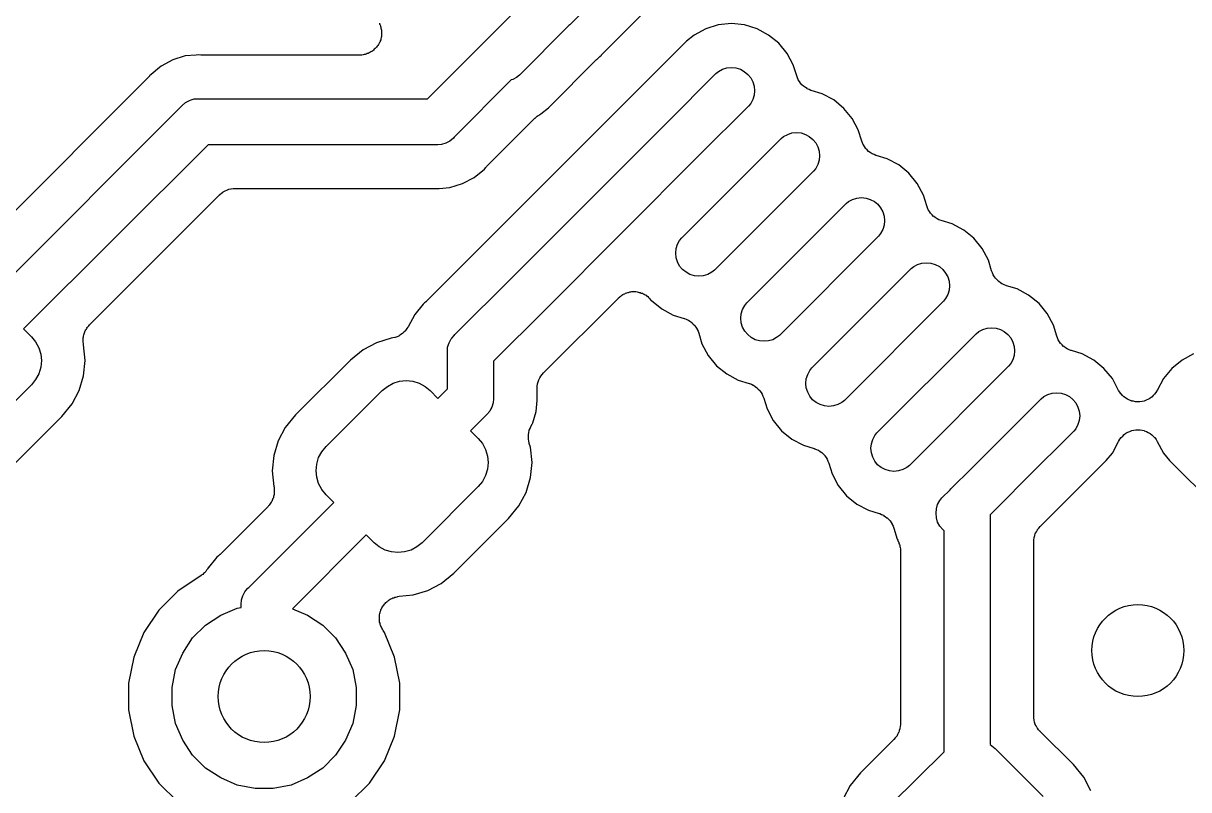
# Model space of a CAD drawing. Extents: x 100.2 to 129.8, y -164.8 to -95.2.
# Drawn here: x 110.15 to 115.22, y -132.7 to -129.37 of the extents above; entities that cross this region are included whole.
import ezdxf

# ---------------------------------------------------------------- set-up
doc = ezdxf.new("R2010")
doc.units = 0
doc.layers.add('BLACK', color=7, linetype='CONTINUOUS')

msp = doc.modelspace()

# ---------------------------------------------------------------- linework, layer by layer
at = {"layer": 'BLACK', "linetype": 'CONTINUOUS'}
for p, q in [((112.741, -129.166), (112.529, -129.379)), ((111.91, -129.7), (112.366, -129.244)), ((112.673, -129.503), (112.882, -129.294)), ((111.701, -129.371), (111.702, -129.376)), ((111.702, -129.376), (111.704, -129.379)), ((111.704, -129.379), (111.706, -129.384)), ((111.706, -129.384), (111.707, -129.389)), ((111.707, -129.389), (111.708, -129.393)), ((111.708, -129.393), (111.709, -129.397)), ((111.709, -129.397), (111.71, -129.402)), ((112.522, -129.385), (112.31, -129.598)), ((112.525, -129.382), (112.522, -129.385)), ((112.529, -129.379), (112.525, -129.382)), ((113.121, -129.396), (113.07, -129.423)), ((113.175, -129.379), (113.121, -129.396)), ((113.232, -129.373), (113.175, -129.379)), ((113.289, -129.379), (113.232, -129.373)), ((113.344, -129.396), (113.289, -129.379)), ((113.394, -129.423), (113.344, -129.396)), ((111.705, -129.448), (111.704, -129.452)), ((111.707, -129.444), (111.705, -129.448)), ((111.708, -129.439), (111.707, -129.444)), ((111.709, -129.434), (111.708, -129.439)), ((111.71, -129.43), (111.709, -129.434)), ((111.71, -129.402), (111.711, -129.407)), ((111.711, -129.425), (111.71, -129.43)), ((111.711, -129.407), (111.711, -129.411)), ((111.711, -129.411), (111.711, -129.416)), ((111.711, -129.416), (111.711, -129.421)), ((111.711, -129.421), (111.711, -129.425)), ((113.07, -129.423), (113.037, -129.45)), ((113.438, -129.459), (113.394, -129.423)), ((111.66, -129.499), (111.656, -129.501)), ((111.664, -129.496), (111.66, -129.499)), ((111.669, -129.494), (111.664, -129.496)), ((111.672, -129.491), (111.669, -129.494)), ((111.676, -129.489), (111.672, -129.491)), ((111.679, -129.485), (111.676, -129.489)), ((111.683, -129.482), (111.679, -129.485)), ((111.686, -129.479), (111.683, -129.482)), ((111.689, -129.476), (111.686, -129.479)), ((111.692, -129.472), (111.689, -129.476)), ((111.695, -129.468), (111.692, -129.472)), ((111.697, -129.464), (111.695, -129.468)), ((111.699, -129.461), (111.697, -129.464)), ((111.701, -129.456), (111.699, -129.461)), ((111.704, -129.452), (111.701, -129.456)), ((113.037, -129.45), (112.828, -129.659)), ((113.475, -129.503), (113.438, -129.459)), ((110.803, -129.531), (110.752, -129.558)), ((110.857, -129.514), (110.803, -129.531)), ((110.905, -129.51), (110.857, -129.514)), ((110.914, -129.509), (110.905, -129.51)), ((110.905, -129.51), (110.905, -129.51)), ((110.924, -129.51), (110.914, -129.509)), ((110.928, -129.51), (110.924, -129.51)), ((110.932, -129.51), (110.928, -129.51)), ((110.933, -129.51), (110.932, -129.51)), ((111.616, -129.51), (110.933, -129.51)), ((111.621, -129.51), (111.616, -129.51)), ((111.625, -129.51), (111.621, -129.51)), ((111.63, -129.509), (111.625, -129.51)), ((111.635, -129.508), (111.63, -129.509)), ((111.639, -129.507), (111.635, -129.508)), ((111.643, -129.506), (111.639, -129.507)), ((111.648, -129.504), (111.643, -129.506)), ((111.652, -129.503), (111.648, -129.504)), ((111.656, -129.501), (111.652, -129.503)), ((112.437, -129.739), (112.646, -129.53)), ((112.646, -129.53), (112.647, -129.529)), ((112.647, -129.529), (112.65, -129.526)), ((112.65, -129.526), (112.653, -129.523)), ((112.653, -129.523), (112.66, -129.517)), ((112.66, -129.517), (112.667, -129.51)), ((112.667, -129.509), (112.67, -129.506)), ((112.667, -129.51), (112.667, -129.509)), ((112.67, -129.506), (112.673, -129.503)), ((113.501, -129.553), (113.475, -129.503)), ((110.702, -129.601), (110.701, -129.602)), ((110.708, -129.594), (110.702, -129.601)), ((110.745, -129.564), (110.708, -129.594)), ((110.752, -129.558), (110.745, -129.564)), ((110.745, -129.564), (110.745, -129.564)), ((112.31, -129.598), (112.298, -129.607)), ((112.953, -129.803), (113.165, -129.591)), ((113.165, -129.591), (113.176, -129.581)), ((113.176, -129.581), (113.194, -129.572)), ((113.194, -129.572), (113.213, -129.566)), ((113.213, -129.566), (113.232, -129.564)), ((113.232, -129.564), (113.252, -129.566)), ((113.252, -129.566), (113.271, -129.572)), ((113.271, -129.572), (113.288, -129.581)), ((113.288, -129.581), (113.303, -129.594)), ((113.303, -129.594), (113.316, -129.609)), ((113.516, -129.601), (113.501, -129.553)), ((113.519, -129.609), (113.516, -129.601)), ((110.696, -129.608), (110.03, -130.274)), ((110.698, -129.605), (110.696, -129.608)), ((110.701, -129.602), (110.698, -129.605)), ((112.275, -129.618), (112.026, -129.867)), ((112.281, -129.616), (112.275, -129.618)), ((112.298, -129.607), (112.281, -129.616)), ((113.316, -129.609), (113.325, -129.626)), ((113.325, -129.626), (113.331, -129.645)), ((113.331, -129.645), (113.333, -129.665)), ((113.523, -129.617), (113.519, -129.609)), ((113.523, -129.618), (113.523, -129.617)), ((113.523, -129.617), (113.523, -129.617)), ((113.528, -129.625), (113.523, -129.618)), ((113.533, -129.633), (113.528, -129.625)), ((113.539, -129.64), (113.533, -129.633)), ((113.533, -129.633), (113.533, -129.633)), ((113.533, -129.633), (113.533, -129.633)), ((113.546, -129.646), (113.539, -129.64)), ((113.554, -129.651), (113.546, -129.646)), ((113.546, -129.646), (113.546, -129.646)), ((113.546, -129.646), (113.546, -129.646)), ((113.561, -129.656), (113.554, -129.651)), ((110.882, -129.705), (110.895, -129.701)), ((110.895, -129.701), (110.896, -129.701)), ((110.896, -129.701), (110.909, -129.7)), ((110.909, -129.7), (110.909, -129.7)), ((110.909, -129.7), (110.914, -129.7)), ((110.914, -129.7), (110.919, -129.7)), ((110.919, -129.7), (111.91, -129.7)), ((112.828, -129.659), (112.157, -130.33)), ((112.828, -129.659), (112.828, -129.659)), ((112.828, -129.659), (112.828, -129.659)), ((112.828, -129.659), (112.828, -129.659)), ((112.828, -129.659), (112.828, -129.659)), ((113.331, -129.684), (113.325, -129.703)), ((113.333, -129.665), (113.331, -129.684)), ((113.561, -129.657), (113.561, -129.656)), ((113.562, -129.657), (113.561, -129.657)), ((113.57, -129.66), (113.562, -129.657)), ((113.578, -129.664), (113.57, -129.66)), ((113.579, -129.664), (113.578, -129.664)), ((113.627, -129.678), (113.579, -129.664)), ((113.579, -129.664), (113.579, -129.664)), ((113.579, -129.664), (113.579, -129.664)), ((113.579, -129.664), (113.579, -129.664)), ((113.677, -129.705), (113.627, -129.678)), ((110.013, -130.56), (110.84, -129.733)), ((110.84, -129.733), (110.843, -129.729)), ((110.843, -129.729), (110.858, -129.716)), ((110.858, -129.716), (110.876, -129.707)), ((110.876, -129.707), (110.882, -129.705)), ((112.404, -129.766), (112.437, -129.739)), ((113.306, -129.732), (113.094, -129.944)), ((113.316, -129.721), (113.306, -129.732)), ((113.325, -129.703), (113.316, -129.721)), ((113.721, -129.742), (113.677, -129.705)), ((113.757, -129.786), (113.721, -129.742)), ((112.17, -129.992), (112.377, -129.785)), ((112.281, -130.474), (112.953, -129.803)), ((112.377, -129.785), (112.378, -129.784)), ((112.378, -129.784), (112.381, -129.782)), ((112.381, -129.782), (112.384, -129.779)), ((112.384, -129.779), (112.388, -129.776)), ((112.388, -129.776), (112.392, -129.773)), ((112.392, -129.773), (112.396, -129.771)), ((112.396, -129.771), (112.399, -129.768)), ((112.399, -129.768), (112.404, -129.766)), ((112.953, -129.803), (112.953, -129.803)), ((113.784, -129.836), (113.757, -129.786)), ((113.477, -129.855), (113.495, -129.849)), ((113.495, -129.849), (113.515, -129.847)), ((113.515, -129.847), (113.535, -129.849)), ((113.535, -129.849), (113.554, -129.855)), ((113.799, -129.884), (113.784, -129.836)), ((110.956, -129.9), (110.154, -130.701)), ((111.947, -129.9), (110.956, -129.9)), ((111.952, -129.9), (111.947, -129.9)), ((111.956, -129.9), (111.952, -129.9)), ((111.971, -129.899), (111.956, -129.9)), ((111.956, -129.9), (111.956, -129.9)), ((111.99, -129.893), (111.971, -129.899)), ((112.007, -129.884), (111.99, -129.893)), ((112.023, -129.871), (112.007, -129.884)), ((112.026, -129.867), (112.023, -129.871)), ((113.017, -130.305), (113.448, -129.873)), ((113.448, -129.873), (113.459, -129.864)), ((113.459, -129.864), (113.477, -129.855)), ((113.554, -129.855), (113.571, -129.864)), ((113.571, -129.864), (113.586, -129.877)), ((113.586, -129.877), (113.599, -129.892)), ((113.599, -129.892), (113.608, -129.909)), ((113.802, -129.892), (113.799, -129.884)), ((113.805, -129.9), (113.802, -129.892)), ((113.806, -129.9), (113.805, -129.9)), ((113.806, -129.901), (113.806, -129.9)), ((113.811, -129.908), (113.806, -129.901)), ((113.094, -129.944), (112.423, -130.616)), ((113.094, -129.944), (113.094, -129.944)), ((113.608, -129.909), (113.614, -129.928)), ((113.614, -129.928), (113.616, -129.948)), ((113.616, -129.948), (113.614, -129.967)), ((113.815, -129.915), (113.811, -129.908)), ((113.816, -129.916), (113.815, -129.915)), ((113.822, -129.922), (113.816, -129.916)), ((113.816, -129.916), (113.816, -129.916)), ((113.828, -129.929), (113.822, -129.922)), ((113.829, -129.929), (113.828, -129.929)), ((113.836, -129.934), (113.829, -129.929)), ((113.829, -129.929), (113.829, -129.929)), ((113.844, -129.939), (113.836, -129.934)), ((113.845, -129.94), (113.844, -129.939)), ((113.844, -129.939), (113.844, -129.939)), ((113.853, -129.943), (113.845, -129.94)), ((113.861, -129.947), (113.853, -129.943)), ((113.862, -129.947), (113.861, -129.947)), ((113.909, -129.961), (113.862, -129.947)), ((113.862, -129.947), (113.862, -129.947)), ((113.862, -129.947), (113.862, -129.947)), ((113.862, -129.947), (113.862, -129.947)), ((112.113, -130.042), (112.158, -130.006)), ((112.158, -130.006), (112.164, -129.999)), ((112.164, -129.999), (112.165, -129.998)), ((112.165, -129.998), (112.167, -129.995)), ((112.167, -129.995), (112.17, -129.992)), ((113.599, -130.003), (113.589, -130.015)), ((113.608, -129.986), (113.599, -130.003)), ((113.614, -129.967), (113.608, -129.986)), ((113.96, -129.988), (113.909, -129.961)), ((114.004, -130.024), (113.96, -129.988)), ((112.063, -130.069), (112.113, -130.042)), ((113.589, -130.015), (113.158, -130.446)), ((114.04, -130.069), (114.004, -130.024)), ((111.014, -130.111), (111.021, -130.106)), ((111.021, -130.106), (111.022, -130.105)), ((111.021, -130.106), (111.021, -130.106)), ((111.022, -130.105), (111.03, -130.101)), ((111.03, -130.101), (111.037, -130.097)), ((111.037, -130.097), (111.038, -130.097)), ((111.038, -130.097), (111.047, -130.094)), ((111.038, -130.097), (111.038, -130.097)), ((111.047, -130.094), (111.055, -130.092)), ((111.055, -130.092), (111.056, -130.092)), ((111.056, -130.092), (111.065, -130.091)), ((111.056, -130.092), (111.056, -130.092)), ((111.065, -130.091), (111.074, -130.09)), ((111.074, -130.09), (111.933, -130.09)), ((111.933, -130.09), (111.934, -130.09)), ((111.934, -130.09), (111.938, -130.09)), ((111.938, -130.09), (111.942, -130.09)), ((111.942, -130.09), (111.952, -130.091)), ((111.952, -130.091), (111.961, -130.09)), ((111.961, -130.09), (112.008, -130.086)), ((111.961, -130.09), (111.961, -130.09)), ((112.008, -130.086), (112.063, -130.069)), ((114.067, -130.119), (114.04, -130.069)), ((110.441, -130.684), (111.006, -130.118)), ((111.006, -130.118), (111.007, -130.118)), ((111.007, -130.117), (111.014, -130.111)), ((111.007, -130.118), (111.007, -130.117)), ((111.007, -130.118), (111.007, -130.118)), ((111.007, -130.118), (111.007, -130.118)), ((113.299, -130.588), (113.731, -130.156)), ((113.731, -130.156), (113.742, -130.147)), ((113.742, -130.147), (113.759, -130.138)), ((113.759, -130.138), (113.778, -130.132)), ((113.778, -130.132), (113.798, -130.13)), ((113.798, -130.13), (113.818, -130.132)), ((113.818, -130.132), (113.836, -130.138)), ((113.836, -130.138), (113.854, -130.147)), ((113.854, -130.147), (113.869, -130.159)), ((113.869, -130.159), (113.881, -130.175)), ((114.082, -130.166), (114.067, -130.119)), ((113.881, -130.175), (113.891, -130.192)), ((113.891, -130.192), (113.896, -130.211)), ((114.085, -130.175), (114.082, -130.166)), ((114.088, -130.183), (114.085, -130.175)), ((114.089, -130.184), (114.088, -130.183)), ((114.088, -130.183), (114.088, -130.183)), ((114.093, -130.191), (114.089, -130.184)), ((114.098, -130.198), (114.093, -130.191)), ((114.099, -130.199), (114.098, -130.198)), ((114.105, -130.205), (114.099, -130.199)), ((114.099, -130.199), (114.099, -130.199)), ((114.111, -130.212), (114.105, -130.205)), ((113.896, -130.25), (113.891, -130.269)), ((113.896, -130.211), (113.898, -130.231)), ((113.898, -130.231), (113.896, -130.25)), ((114.112, -130.212), (114.111, -130.212)), ((114.119, -130.217), (114.112, -130.212)), ((114.112, -130.212), (114.112, -130.212)), ((114.127, -130.222), (114.119, -130.217)), ((114.135, -130.226), (114.127, -130.222)), ((114.127, -130.222), (114.127, -130.222)), ((114.127, -130.222), (114.127, -130.222)), ((114.144, -130.229), (114.135, -130.226)), ((114.144, -130.23), (114.144, -130.229)), ((114.145, -130.23), (114.144, -130.23)), ((114.144, -130.23), (114.144, -130.23)), ((114.144, -130.23), (114.144, -130.23)), ((114.192, -130.244), (114.145, -130.23)), ((114.243, -130.271), (114.192, -130.244)), ((113.007, -130.316), (113.017, -130.305)), ((113.872, -130.298), (113.441, -130.729)), ((113.881, -130.286), (113.872, -130.298)), ((113.891, -130.269), (113.881, -130.286)), ((114.287, -130.307), (114.243, -130.271)), ((114.323, -130.351), (114.287, -130.307)), ((112.157, -130.33), (111.905, -130.582)), ((112.99, -130.372), (112.992, -130.352)), ((112.992, -130.352), (112.998, -130.333)), ((112.998, -130.333), (113.007, -130.316)), ((114.35, -130.402), (114.323, -130.351)), ((112.992, -130.392), (112.99, -130.372)), ((112.998, -130.41), (112.992, -130.392)), ((113.007, -130.428), (112.998, -130.41)), ((114.364, -130.449), (114.35, -130.402)), ((113.02, -130.443), (113.007, -130.428)), ((113.035, -130.455), (113.02, -130.443)), ((113.052, -130.465), (113.035, -130.455)), ((113.147, -130.455), (113.129, -130.465)), ((113.158, -130.446), (113.147, -130.455)), ((113.582, -130.87), (114.014, -130.439)), ((114.014, -130.439), (114.025, -130.43)), ((114.025, -130.43), (114.042, -130.421)), ((114.042, -130.421), (114.061, -130.415)), ((114.061, -130.415), (114.081, -130.413)), ((114.081, -130.413), (114.1, -130.415)), ((114.1, -130.415), (114.119, -130.421)), ((114.119, -130.421), (114.137, -130.43)), ((114.137, -130.43), (114.152, -130.442)), ((114.152, -130.442), (114.164, -130.458)), ((114.164, -130.458), (114.174, -130.475)), ((114.368, -130.457), (114.364, -130.449)), ((114.371, -130.466), (114.368, -130.457)), ((112.03, -130.726), (112.281, -130.474)), ((112.281, -130.474), (112.281, -130.474)), ((113.071, -130.47), (113.052, -130.465)), ((113.091, -130.472), (113.071, -130.47)), ((113.11, -130.47), (113.091, -130.472)), ((113.129, -130.465), (113.11, -130.47)), ((114.174, -130.475), (114.179, -130.494)), ((114.179, -130.494), (114.181, -130.513)), ((114.181, -130.513), (114.179, -130.533)), ((114.376, -130.474), (114.371, -130.466)), ((114.371, -130.466), (114.371, -130.466)), ((114.371, -130.466), (114.371, -130.466)), ((114.381, -130.481), (114.376, -130.474)), ((114.382, -130.482), (114.381, -130.481)), ((114.381, -130.481), (114.381, -130.481)), ((114.388, -130.488), (114.382, -130.482)), ((114.394, -130.494), (114.388, -130.488)), ((114.394, -130.495), (114.394, -130.494)), ((114.395, -130.495), (114.394, -130.495)), ((114.402, -130.5), (114.395, -130.495)), ((114.409, -130.505), (114.402, -130.5)), ((114.41, -130.505), (114.409, -130.505)), ((114.418, -130.509), (114.41, -130.505)), ((114.41, -130.505), (114.41, -130.505)), ((114.426, -130.512), (114.418, -130.509)), ((114.427, -130.512), (114.426, -130.512)), ((114.428, -130.513), (114.427, -130.512)), ((114.427, -130.512), (114.427, -130.512)), ((114.427, -130.512), (114.427, -130.512)), ((114.475, -130.527), (114.428, -130.513)), ((112.741, -130.566), (112.745, -130.563)), ((112.745, -130.563), (112.748, -130.56)), ((112.748, -130.56), (112.752, -130.557)), ((112.752, -130.557), (112.756, -130.554)), ((112.756, -130.554), (112.76, -130.552)), ((112.76, -130.552), (112.763, -130.55)), ((112.763, -130.55), (112.768, -130.548)), ((112.768, -130.548), (112.772, -130.546)), ((112.772, -130.546), (112.777, -130.544)), ((112.777, -130.544), (112.781, -130.543)), ((112.781, -130.543), (112.785, -130.542)), ((112.785, -130.542), (112.79, -130.54)), ((112.79, -130.54), (112.795, -130.54)), ((112.795, -130.54), (112.799, -130.539)), ((112.799, -130.539), (112.804, -130.539)), ((112.804, -130.539), (112.809, -130.539)), ((112.809, -130.539), (112.813, -130.539)), ((112.813, -130.539), (112.817, -130.539)), ((112.817, -130.539), (112.822, -130.54)), ((112.822, -130.54), (112.827, -130.541)), ((112.827, -130.541), (112.831, -130.542)), ((112.831, -130.542), (112.836, -130.543)), ((112.836, -130.543), (112.84, -130.545)), ((112.84, -130.545), (112.845, -130.546)), ((112.845, -130.546), (112.849, -130.548)), ((112.849, -130.548), (112.853, -130.55)), ((112.853, -130.55), (112.857, -130.553)), ((112.857, -130.553), (112.861, -130.555)), ((112.861, -130.555), (112.864, -130.558)), ((112.864, -130.558), (112.868, -130.56)), ((112.868, -130.56), (112.872, -130.564)), ((112.872, -130.564), (112.875, -130.567)), ((114.174, -130.552), (114.164, -130.569)), ((114.179, -130.533), (114.174, -130.552)), ((114.525, -130.554), (114.475, -130.527)), ((114.57, -130.59), (114.525, -130.554)), ((111.891, -130.594), (111.855, -130.638)), ((111.898, -130.588), (111.891, -130.594)), ((111.901, -130.585), (111.898, -130.588)), ((111.904, -130.583), (111.901, -130.585)), ((111.905, -130.582), (111.904, -130.583)), ((112.415, -130.892), (112.741, -130.567)), ((112.741, -130.567), (112.741, -130.566)), ((112.875, -130.567), (112.878, -130.57)), ((112.878, -130.57), (112.881, -130.574)), ((112.881, -130.574), (112.885, -130.578)), ((112.885, -130.578), (112.929, -130.614)), ((112.929, -130.614), (112.979, -130.641)), ((113.281, -130.616), (113.29, -130.599)), ((113.29, -130.599), (113.299, -130.588)), ((114.155, -130.581), (113.724, -131.012)), ((114.164, -130.569), (114.155, -130.581)), ((114.606, -130.634), (114.57, -130.59)), ((111.855, -130.638), (111.826, -130.692)), ((112.423, -130.616), (112.197, -130.841)), ((112.423, -130.616), (112.423, -130.616)), ((112.979, -130.641), (113.027, -130.656)), ((113.027, -130.656), (113.027, -130.656)), ((113.027, -130.656), (113.027, -130.656)), ((113.027, -130.656), (113.027, -130.656)), ((113.027, -130.656), (113.028, -130.656)), ((113.028, -130.656), (113.036, -130.659)), ((113.036, -130.659), (113.044, -130.663)), ((113.044, -130.663), (113.045, -130.663)), ((113.045, -130.663), (113.045, -130.663)), ((113.045, -130.663), (113.052, -130.668)), ((113.273, -130.655), (113.275, -130.635)), ((113.275, -130.674), (113.273, -130.655)), ((113.275, -130.635), (113.281, -130.616)), ((114.633, -130.685), (114.606, -130.634)), ((110.154, -130.701), (110.188, -130.735)), ((110.419, -130.718), (110.42, -130.714)), ((110.42, -130.714), (110.422, -130.71)), ((110.422, -130.71), (110.424, -130.705)), ((110.424, -130.705), (110.427, -130.702)), ((110.427, -130.702), (110.429, -130.698)), ((110.429, -130.698), (110.432, -130.694)), ((110.432, -130.694), (110.435, -130.69)), ((110.435, -130.69), (110.438, -130.687)), ((110.438, -130.687), (110.441, -130.684)), ((111.808, -130.715), (111.802, -130.721)), ((111.815, -130.709), (111.808, -130.715)), ((111.82, -130.7), (111.815, -130.708)), ((111.815, -130.708), (111.815, -130.708)), ((111.815, -130.708), (111.815, -130.709)), ((111.825, -130.693), (111.82, -130.7)), ((111.826, -130.692), (111.825, -130.693)), ((111.826, -130.692), (111.826, -130.692)), ((111.826, -130.692), (111.826, -130.692)), ((111.826, -130.692), (111.826, -130.692)), ((113.052, -130.668), (113.06, -130.673)), ((113.06, -130.673), (113.06, -130.673)), ((113.06, -130.673), (113.06, -130.674)), ((113.06, -130.674), (113.066, -130.68)), ((113.066, -130.68), (113.073, -130.686)), ((113.073, -130.686), (113.073, -130.687)), ((113.073, -130.687), (113.073, -130.687)), ((113.073, -130.687), (113.078, -130.694)), ((113.078, -130.694), (113.083, -130.702)), ((113.083, -130.702), (113.083, -130.702)), ((113.083, -130.702), (113.083, -130.703)), ((113.083, -130.703), (113.087, -130.711)), ((113.087, -130.711), (113.09, -130.719)), ((113.281, -130.693), (113.275, -130.674)), ((113.29, -130.711), (113.281, -130.693)), ((113.303, -130.726), (113.29, -130.711)), ((114.296, -130.722), (114.308, -130.713)), ((114.308, -130.713), (114.325, -130.703)), ((114.325, -130.703), (114.344, -130.698)), ((114.344, -130.698), (114.364, -130.696)), ((114.364, -130.696), (114.383, -130.698)), ((114.383, -130.698), (114.402, -130.703)), ((114.402, -130.703), (114.419, -130.713)), ((114.419, -130.713), (114.435, -130.725)), ((114.647, -130.732), (114.633, -130.685)), ((110.188, -130.735), (110.206, -130.757)), ((110.206, -130.757), (110.22, -130.783)), ((110.413, -130.74), (110.414, -130.736)), ((110.413, -130.745), (110.413, -130.74)), ((110.413, -130.751), (110.413, -130.745)), ((110.413, -130.755), (110.413, -130.751)), ((110.413, -130.759), (110.413, -130.755)), ((110.414, -130.764), (110.413, -130.759)), ((110.414, -130.736), (110.415, -130.732)), ((110.414, -130.769), (110.414, -130.764)), ((110.415, -130.732), (110.416, -130.727)), ((110.416, -130.727), (110.417, -130.722)), ((110.417, -130.722), (110.419, -130.718)), ((111.688, -130.761), (111.63, -130.792)), ((111.752, -130.742), (111.688, -130.761)), ((111.76, -130.74), (111.752, -130.742)), ((111.769, -130.738), (111.76, -130.74)), ((111.77, -130.738), (111.769, -130.738)), ((111.769, -130.738), (111.769, -130.738)), ((111.778, -130.735), (111.77, -130.738)), ((111.786, -130.732), (111.778, -130.735)), ((111.787, -130.731), (111.786, -130.731)), ((111.786, -130.731), (111.786, -130.732)), ((111.794, -130.726), (111.787, -130.731)), ((111.801, -130.721), (111.794, -130.726)), ((111.802, -130.721), (111.801, -130.721)), ((111.802, -130.721), (111.802, -130.721)), ((111.998, -130.78), (112.004, -130.762)), ((112.004, -130.762), (112.013, -130.744)), ((112.013, -130.744), (112.016, -130.741)), ((112.016, -130.741), (112.026, -130.729)), ((112.026, -130.729), (112.03, -130.726)), ((113.09, -130.719), (113.104, -130.766)), ((113.104, -130.766), (113.131, -130.817)), ((113.318, -130.738), (113.303, -130.726)), ((113.335, -130.748), (113.318, -130.738)), ((113.354, -130.753), (113.335, -130.748)), ((113.374, -130.755), (113.354, -130.753)), ((113.393, -130.753), (113.374, -130.755)), ((113.412, -130.748), (113.393, -130.753)), ((113.429, -130.738), (113.412, -130.748)), ((113.441, -130.729), (113.429, -130.738)), ((113.865, -131.153), (114.296, -130.722)), ((114.435, -130.725), (114.447, -130.74)), ((114.447, -130.74), (114.456, -130.758)), ((114.456, -130.758), (114.462, -130.777)), ((114.651, -130.74), (114.647, -130.732)), ((114.654, -130.748), (114.651, -130.74)), ((114.654, -130.749), (114.654, -130.748)), ((114.659, -130.757), (114.654, -130.749)), ((114.654, -130.749), (114.654, -130.749)), ((114.664, -130.764), (114.659, -130.757)), ((114.665, -130.765), (114.664, -130.764)), ((114.664, -130.764), (114.664, -130.764)), ((114.671, -130.771), (114.665, -130.765)), ((110.22, -130.783), (110.228, -130.811)), ((110.228, -130.811), (110.231, -130.839)), ((110.415, -130.771), (110.414, -130.769)), ((110.422, -130.839), (110.415, -130.771)), ((111.63, -130.792), (111.575, -130.837)), ((111.997, -130.8), (111.998, -130.78)), ((111.997, -130.805), (111.997, -130.8)), ((111.997, -130.962), (111.997, -130.805)), ((113.131, -130.817), (113.168, -130.861)), ((114.462, -130.816), (114.456, -130.835)), ((114.462, -130.777), (114.464, -130.796)), ((114.464, -130.796), (114.462, -130.816)), ((114.677, -130.777), (114.671, -130.771)), ((114.678, -130.778), (114.677, -130.777)), ((114.677, -130.777), (114.677, -130.777)), ((114.685, -130.783), (114.678, -130.778)), ((114.692, -130.788), (114.685, -130.783)), ((114.693, -130.788), (114.692, -130.788)), ((114.701, -130.792), (114.693, -130.788)), ((114.693, -130.788), (114.693, -130.788)), ((114.709, -130.795), (114.701, -130.792)), ((114.71, -130.795), (114.709, -130.795)), ((114.711, -130.795), (114.71, -130.795)), ((114.71, -130.795), (114.71, -130.795)), ((114.71, -130.795), (114.71, -130.795)), ((114.758, -130.81), (114.711, -130.795)), ((114.808, -130.837), (114.758, -130.81)), ((115.242, -130.81), (115.192, -130.837)), ((110.228, -130.868), (110.22, -130.896)), ((110.231, -130.839), (110.228, -130.868)), ((110.415, -130.905), (110.422, -130.839)), ((111.575, -130.837), (111.337, -131.075)), ((112.197, -130.841), (112.197, -130.998)), ((113.168, -130.861), (113.212, -130.897)), ((114.438, -130.863), (114.007, -131.295)), ((114.447, -130.852), (114.438, -130.863)), ((114.456, -130.835), (114.447, -130.852)), ((114.852, -130.873), (114.808, -130.837)), ((115.192, -130.837), (115.148, -130.873)), ((110.22, -130.896), (110.206, -130.921)), ((110.396, -130.969), (110.415, -130.905)), ((112.395, -130.922), (112.399, -130.914)), ((112.399, -130.914), (112.403, -130.907)), ((112.403, -130.907), (112.403, -130.906)), ((112.403, -130.906), (112.404, -130.906)), ((112.404, -130.906), (112.409, -130.899)), ((112.409, -130.899), (112.415, -130.892)), ((113.212, -130.897), (113.262, -130.924)), ((113.556, -130.938), (113.558, -130.918)), ((113.558, -130.918), (113.564, -130.899)), ((113.564, -130.899), (113.573, -130.882)), ((113.573, -130.882), (113.582, -130.87)), ((114.889, -130.917), (114.852, -130.873)), ((114.916, -130.969), (114.889, -130.917)), ((115.111, -130.917), (115.084, -130.969)), ((115.148, -130.873), (115.111, -130.917)), ((110.188, -130.944), (109.944, -131.188)), ((110.206, -130.921), (110.188, -130.944)), ((110.365, -131.027), (110.396, -130.969)), ((111.469, -131.213), (111.713, -130.969)), ((111.713, -130.969), (111.736, -130.951)), ((111.736, -130.951), (111.761, -130.937)), ((111.761, -130.937), (111.789, -130.929)), ((111.789, -130.929), (111.818, -130.926)), ((111.818, -130.926), (111.846, -130.929)), ((111.846, -130.929), (111.874, -130.937)), ((111.874, -130.937), (111.9, -130.951)), ((111.9, -130.951), (111.922, -130.969)), ((111.922, -130.969), (111.956, -131.003)), ((111.956, -131.003), (111.997, -130.962)), ((112.387, -130.958), (112.388, -130.949)), ((112.387, -130.959), (112.387, -130.958)), ((112.387, -130.96), (112.387, -130.959)), ((112.387, -130.959), (112.387, -130.959)), ((112.387, -130.959), (112.387, -130.959)), ((112.387, -130.984), (112.387, -130.96)), ((112.388, -130.949), (112.389, -130.941)), ((112.389, -130.94), (112.392, -130.931)), ((112.389, -130.941), (112.389, -130.94)), ((112.389, -130.94), (112.389, -130.94)), ((112.392, -130.931), (112.394, -130.923)), ((112.394, -130.923), (112.395, -130.923)), ((112.395, -130.923), (112.395, -130.922)), ((113.262, -130.924), (113.31, -130.938)), ((113.31, -130.938), (113.31, -130.938)), ((113.31, -130.938), (113.31, -130.938)), ((113.31, -130.938), (113.31, -130.939)), ((113.31, -130.939), (113.311, -130.939)), ((113.311, -130.939), (113.319, -130.942)), ((113.319, -130.942), (113.327, -130.946)), ((113.327, -130.946), (113.327, -130.946)), ((113.327, -130.946), (113.328, -130.946)), ((113.328, -130.946), (113.335, -130.951)), ((113.335, -130.951), (113.342, -130.956)), ((113.342, -130.956), (113.343, -130.956)), ((113.343, -130.956), (113.343, -130.957)), ((113.343, -130.957), (113.349, -130.963)), ((113.349, -130.963), (113.356, -130.969)), ((113.356, -130.969), (113.356, -130.97)), ((113.356, -130.97), (113.356, -130.97)), ((113.356, -130.97), (113.361, -130.977)), ((113.558, -130.957), (113.556, -130.938)), ((113.564, -130.976), (113.558, -130.957)), ((114.921, -130.976), (114.916, -130.969)), ((115.083, -130.97), (115.078, -130.977)), ((115.084, -130.969), (115.083, -130.969)), ((115.083, -130.969), (115.083, -130.969)), ((115.083, -130.969), (115.083, -130.969)), ((115.083, -130.969), (115.083, -130.97)), ((112.197, -131.008), (112.196, -131.02)), ((112.196, -131.02), (112.196, -131.023)), ((112.197, -130.998), (112.197, -131.003)), ((112.197, -131.003), (112.197, -131.008)), ((112.197, -131.008), (112.197, -131.008)), ((112.383, -131.06), (112.387, -131.013)), ((112.387, -130.988), (112.387, -130.984)), ((112.387, -130.992), (112.387, -130.988)), ((112.387, -130.993), (112.387, -130.992)), ((112.388, -131.003), (112.387, -130.993)), ((112.387, -131.012), (112.388, -131.003)), ((112.387, -131.013), (112.387, -131.012)), ((113.361, -130.977), (113.366, -130.985)), ((113.366, -130.985), (113.366, -130.985)), ((113.366, -130.985), (113.366, -130.985)), ((113.366, -130.985), (113.369, -130.993)), ((113.369, -130.993), (113.373, -131.002)), ((113.373, -131.002), (113.387, -131.049)), ((113.573, -130.993), (113.564, -130.976)), ((113.585, -131.009), (113.573, -130.993)), ((113.601, -131.021), (113.585, -131.009)), ((113.724, -131.012), (113.712, -131.021)), ((114.367, -131.217), (114.579, -131.005)), ((114.579, -131.005), (114.591, -130.995)), ((114.591, -130.995), (114.608, -130.986)), ((114.608, -130.986), (114.627, -130.98)), ((114.627, -130.98), (114.646, -130.979)), ((114.646, -130.979), (114.666, -130.98)), ((114.666, -130.98), (114.685, -130.986)), ((114.685, -130.986), (114.702, -130.995)), ((114.702, -130.995), (114.717, -131.008)), ((114.717, -131.008), (114.73, -131.023)), ((114.926, -130.984), (114.921, -130.976)), ((114.927, -130.984), (114.926, -130.984)), ((114.926, -130.984), (114.926, -130.984)), ((114.933, -130.991), (114.927, -130.984)), ((114.939, -130.997), (114.933, -130.991)), ((114.94, -130.997), (114.939, -130.997)), ((114.939, -130.997), (114.939, -130.997)), ((114.947, -131.002), (114.94, -130.997)), ((114.955, -131.007), (114.947, -131.002)), ((114.963, -131.011), (114.955, -131.007)), ((114.955, -131.007), (114.955, -131.007)), ((114.955, -131.007), (114.955, -131.007)), ((114.972, -131.014), (114.963, -131.011)), ((114.972, -131.015), (114.972, -131.014)), ((114.981, -131.016), (114.972, -131.015)), ((114.972, -131.015), (114.972, -131.015)), ((114.99, -131.018), (114.981, -131.016)), ((114.999, -131.018), (114.99, -131.018)), ((114.99, -131.018), (114.99, -131.018)), ((114.99, -131.018), (114.99, -131.018)), ((115.008, -131.018), (114.999, -131.018)), ((115.009, -131.018), (115.008, -131.018)), ((115.018, -131.017), (115.009, -131.018)), ((115.009, -131.018), (115.009, -131.018)), ((115.027, -131.015), (115.018, -131.017)), ((115.036, -131.011), (115.027, -131.015)), ((115.027, -131.015), (115.027, -131.015)), ((115.027, -131.015), (115.027, -131.015)), ((115.044, -131.008), (115.036, -131.011)), ((115.052, -131.003), (115.044, -131.008)), ((115.044, -131.008), (115.044, -131.008)), ((115.044, -131.008), (115.044, -131.008)), ((115.059, -130.998), (115.052, -131.003)), ((115.06, -130.998), (115.059, -130.998)), ((115.066, -130.991), (115.06, -130.998)), ((115.06, -130.998), (115.06, -130.998)), ((115.073, -130.985), (115.066, -130.991)), ((115.078, -130.977), (115.073, -130.985)), ((115.073, -130.985), (115.073, -130.985)), ((115.073, -130.985), (115.073, -130.985)), ((110.32, -131.082), (110.365, -131.027)), ((112.181, -131.059), (112.168, -131.074)), ((112.186, -131.049), (112.181, -131.059)), ((112.19, -131.041), (112.186, -131.049)), ((112.196, -131.023), (112.19, -131.041)), ((112.368, -131.109), (112.383, -131.06)), ((113.387, -131.049), (113.414, -131.1)), ((113.618, -131.03), (113.601, -131.021)), ((113.637, -131.036), (113.618, -131.03)), ((113.656, -131.038), (113.637, -131.036)), ((113.676, -131.036), (113.656, -131.038)), ((113.695, -131.03), (113.676, -131.036)), ((113.712, -131.021), (113.695, -131.03)), ((114.73, -131.023), (114.739, -131.041)), ((114.739, -131.041), (114.745, -131.059)), ((114.745, -131.059), (114.747, -131.079)), ((110.082, -131.32), (110.32, -131.082)), ((111.337, -131.075), (111.292, -131.13)), ((112.164, -131.077), (112.097, -131.144)), ((112.168, -131.074), (112.164, -131.077)), ((112.36, -131.126), (112.366, -131.115)), ((112.366, -131.115), (112.368, -131.109)), ((112.368, -131.109), (112.368, -131.109)), ((113.414, -131.1), (113.45, -131.144)), ((114.739, -131.117), (114.73, -131.135)), ((114.745, -131.099), (114.739, -131.117)), ((114.747, -131.079), (114.745, -131.099)), ((111.292, -131.13), (111.261, -131.188)), ((112.097, -131.144), (112.131, -131.178)), ((112.349, -131.161), (112.351, -131.152)), ((112.349, -131.162), (112.349, -131.161)), ((112.349, -131.161), (112.349, -131.161)), ((112.349, -131.17), (112.349, -131.162)), ((112.349, -131.179), (112.349, -131.17)), ((112.351, -131.152), (112.353, -131.143)), ((112.353, -131.142), (112.357, -131.134)), ((112.353, -131.143), (112.353, -131.142)), ((112.353, -131.143), (112.353, -131.143)), ((112.357, -131.134), (112.36, -131.126)), ((113.45, -131.144), (113.495, -131.18)), ((113.847, -131.182), (113.856, -131.165)), ((113.856, -131.165), (113.865, -131.153)), ((114.721, -131.146), (114.508, -131.358)), ((114.73, -131.135), (114.721, -131.146)), ((114.927, -131.173), (114.934, -131.167)), ((114.934, -131.167), (114.94, -131.16)), ((114.94, -131.16), (114.94, -131.16)), ((114.94, -131.16), (114.941, -131.16)), ((114.941, -131.16), (114.948, -131.155)), ((114.948, -131.155), (114.956, -131.15)), ((114.956, -131.15), (114.965, -131.147)), ((114.956, -131.15), (114.956, -131.15)), ((114.956, -131.15), (114.956, -131.15)), ((114.965, -131.147), (114.973, -131.143)), ((114.973, -131.143), (114.982, -131.141)), ((114.973, -131.143), (114.973, -131.143)), ((114.973, -131.143), (114.973, -131.143)), ((114.982, -131.141), (114.991, -131.14)), ((114.991, -131.14), (114.991, -131.14)), ((114.991, -131.14), (114.992, -131.14)), ((114.992, -131.14), (115.001, -131.14)), ((115.001, -131.14), (115.01, -131.14)), ((115.01, -131.14), (115.01, -131.14)), ((115.01, -131.14), (115.01, -131.14)), ((115.01, -131.14), (115.019, -131.142)), ((115.019, -131.142), (115.028, -131.143)), ((115.028, -131.143), (115.028, -131.144)), ((115.028, -131.144), (115.028, -131.144)), ((115.028, -131.144), (115.037, -131.147)), ((115.037, -131.147), (115.045, -131.151)), ((115.045, -131.151), (115.045, -131.151)), ((115.045, -131.151), (115.045, -131.151)), ((115.045, -131.151), (115.053, -131.156)), ((115.053, -131.156), (115.06, -131.161)), ((115.06, -131.161), (115.061, -131.161)), ((115.061, -131.161), (115.061, -131.161)), ((115.061, -131.161), (115.067, -131.168)), ((115.067, -131.168), (115.073, -131.174)), ((111.261, -131.188), (111.242, -131.252)), ((111.451, -131.236), (111.469, -131.213)), ((112.131, -131.178), (112.149, -131.2)), ((112.149, -131.2), (112.163, -131.226)), ((112.349, -131.18), (112.349, -131.179)), ((112.351, -131.189), (112.349, -131.18)), ((112.349, -131.18), (112.349, -131.18)), ((112.352, -131.197), (112.351, -131.189)), ((112.353, -131.198), (112.352, -131.197)), ((112.353, -131.199), (112.353, -131.198)), ((112.353, -131.198), (112.353, -131.198)), ((112.353, -131.198), (112.353, -131.198)), ((112.358, -131.216), (112.353, -131.199)), ((112.365, -131.282), (112.358, -131.216)), ((113.495, -131.18), (113.545, -131.207)), ((113.545, -131.207), (113.592, -131.221)), ((113.592, -131.221), (113.593, -131.221)), ((113.593, -131.221), (113.593, -131.221)), ((113.593, -131.221), (113.593, -131.221)), ((113.593, -131.221), (113.594, -131.222)), ((113.594, -131.222), (113.602, -131.225)), ((113.839, -131.22), (113.841, -131.201)), ((113.841, -131.24), (113.839, -131.22)), ((113.841, -131.201), (113.847, -131.182)), ((114.275, -131.309), (114.367, -131.217)), ((114.367, -131.217), (114.367, -131.217)), ((114.889, -131.241), (114.916, -131.19)), ((114.916, -131.19), (114.917, -131.189)), ((114.917, -131.188), (114.922, -131.181)), ((114.917, -131.189), (114.917, -131.188)), ((114.917, -131.189), (114.917, -131.189)), ((114.917, -131.189), (114.917, -131.189)), ((114.922, -131.181), (114.927, -131.173)), ((114.927, -131.173), (114.927, -131.173)), ((114.927, -131.173), (114.927, -131.173)), ((115.073, -131.174), (115.074, -131.174)), ((115.074, -131.174), (115.074, -131.174)), ((115.074, -131.174), (115.079, -131.182)), ((115.079, -131.182), (115.084, -131.19)), ((115.084, -131.19), (115.111, -131.241)), ((111.242, -131.252), (111.235, -131.318)), ((111.429, -131.289), (111.437, -131.261)), ((111.437, -131.261), (111.451, -131.236)), ((112.163, -131.226), (112.171, -131.254)), ((112.171, -131.254), (112.174, -131.282)), ((113.602, -131.225), (113.61, -131.229)), ((113.61, -131.229), (113.61, -131.229)), ((113.61, -131.229), (113.611, -131.229)), ((113.611, -131.229), (113.618, -131.234)), ((113.618, -131.234), (113.625, -131.239)), ((113.625, -131.239), (113.626, -131.239)), ((113.626, -131.239), (113.626, -131.239)), ((113.626, -131.239), (113.632, -131.246)), ((113.632, -131.246), (113.638, -131.252)), ((113.638, -131.252), (113.639, -131.252)), ((113.639, -131.252), (113.639, -131.253)), ((113.639, -131.253), (113.644, -131.26)), ((113.644, -131.26), (113.649, -131.267)), ((113.649, -131.267), (113.649, -131.268)), ((113.649, -131.268), (113.649, -131.268)), ((113.649, -131.268), (113.652, -131.276)), ((113.847, -131.259), (113.841, -131.24)), ((113.856, -131.276), (113.847, -131.259)), ((114.575, -131.561), (114.862, -131.274)), ((114.862, -131.274), (114.889, -131.241)), ((115.111, -131.241), (115.138, -131.274)), ((115.138, -131.274), (115.583, -131.718)), ((111.235, -131.318), (111.242, -131.386)), ((111.426, -131.318), (111.429, -131.289)), ((111.429, -131.346), (111.426, -131.318)), ((112.171, -131.311), (112.163, -131.339)), ((112.174, -131.282), (112.171, -131.311)), ((112.358, -131.348), (112.365, -131.282)), ((113.652, -131.276), (113.656, -131.285)), ((113.656, -131.285), (113.67, -131.332)), ((113.868, -131.292), (113.856, -131.276)), ((113.884, -131.304), (113.868, -131.292)), ((113.901, -131.313), (113.884, -131.304)), ((113.92, -131.319), (113.901, -131.313)), ((113.939, -131.321), (113.92, -131.319)), ((113.959, -131.319), (113.939, -131.321)), ((113.978, -131.313), (113.959, -131.319)), ((113.995, -131.304), (113.978, -131.313)), ((114.007, -131.295), (113.995, -131.304)), ((114.19, -131.394), (114.275, -131.309)), ((111.437, -131.374), (111.429, -131.346)), ((111.451, -131.4), (111.437, -131.374)), ((112.149, -131.364), (112.131, -131.387)), ((112.163, -131.339), (112.149, -131.364)), ((112.339, -131.412), (112.358, -131.348)), ((113.67, -131.332), (113.697, -131.382)), ((114.508, -131.358), (114.416, -131.451)), ((114.508, -131.358), (114.508, -131.358)), ((111.242, -131.425), (111.241, -131.43)), ((111.242, -131.386), (111.243, -131.388)), ((111.243, -131.421), (111.242, -131.425)), ((111.243, -131.388), (111.243, -131.393)), ((111.243, -131.393), (111.244, -131.398)), ((111.244, -131.417), (111.243, -131.421)), ((111.244, -131.398), (111.244, -131.402)), ((111.244, -131.402), (111.244, -131.407)), ((111.244, -131.407), (111.244, -131.412)), ((111.244, -131.412), (111.244, -131.417)), ((111.469, -131.422), (111.451, -131.4)), ((111.503, -131.456), (111.469, -131.422)), ((112.131, -131.387), (111.887, -131.631)), ((112.308, -131.47), (112.339, -131.412)), ((113.697, -131.382), (113.733, -131.427)), ((114.148, -131.436), (114.183, -131.401)), ((114.183, -131.401), (114.186, -131.397)), ((114.186, -131.397), (114.19, -131.394)), ((111.217, -131.473), (111.008, -131.682)), ((111.133, -131.826), (111.503, -131.456)), ((111.219, -131.47), (111.217, -131.473)), ((111.222, -131.467), (111.219, -131.47)), ((111.225, -131.463), (111.222, -131.467)), ((111.228, -131.459), (111.225, -131.463)), ((111.23, -131.455), (111.228, -131.459)), ((111.233, -131.452), (111.23, -131.455)), ((111.235, -131.447), (111.233, -131.452)), ((111.237, -131.443), (111.235, -131.447)), ((111.238, -131.439), (111.237, -131.443)), ((111.24, -131.435), (111.238, -131.439)), ((111.241, -131.43), (111.24, -131.435)), ((112.263, -131.525), (112.308, -131.47)), ((113.733, -131.427), (113.777, -131.463)), ((113.777, -131.463), (113.828, -131.49)), ((114.124, -131.484), (114.129, -131.465)), ((114.129, -131.465), (114.139, -131.447)), ((114.139, -131.447), (114.148, -131.436)), ((114.416, -131.451), (114.357, -131.51)), ((112.025, -131.763), (112.263, -131.525)), ((113.828, -131.49), (113.875, -131.504)), ((113.875, -131.504), (113.876, -131.504)), ((113.876, -131.504), (113.876, -131.504)), ((113.876, -131.504), (113.876, -131.504)), ((113.876, -131.504), (113.877, -131.504)), ((113.877, -131.504), (113.885, -131.508)), ((113.885, -131.508), (113.893, -131.511)), ((113.893, -131.511), (113.893, -131.512)), ((113.893, -131.512), (113.894, -131.512)), ((113.894, -131.512), (113.901, -131.517)), ((113.901, -131.517), (113.908, -131.522)), ((113.908, -131.522), (113.908, -131.522)), ((113.908, -131.522), (113.909, -131.522)), ((113.909, -131.522), (113.915, -131.529)), ((114.122, -131.503), (114.124, -131.484)), ((114.124, -131.523), (114.122, -131.503)), ((114.129, -131.542), (114.124, -131.523)), ((114.357, -131.51), (114.357, -132.508)), ((113.915, -131.529), (113.921, -131.535)), ((113.921, -131.535), (113.921, -131.535)), ((113.921, -131.535), (113.922, -131.536)), ((113.922, -131.536), (113.927, -131.543)), ((113.927, -131.543), (113.931, -131.55)), ((113.931, -131.55), (113.932, -131.551)), ((113.932, -131.551), (113.932, -131.551)), ((113.932, -131.551), (113.935, -131.559)), ((113.935, -131.559), (113.939, -131.567)), ((113.939, -131.567), (113.953, -131.615)), ((114.139, -131.559), (114.129, -131.542)), ((114.151, -131.574), (114.139, -131.559)), ((114.157, -131.579), (114.151, -131.574)), ((114.559, -131.583), (114.563, -131.575)), ((114.563, -131.575), (114.564, -131.574)), ((114.563, -131.575), (114.563, -131.575)), ((114.564, -131.574), (114.569, -131.567)), ((114.569, -131.567), (114.575, -131.561)), ((111.644, -131.597), (111.323, -131.918)), ((111.678, -131.631), (111.644, -131.597)), ((113.953, -131.615), (113.956, -131.62)), ((113.956, -131.62), (113.956, -131.621)), ((113.956, -131.621), (113.958, -131.625)), ((113.958, -131.625), (113.96, -131.629)), ((114.157, -132.54), (114.157, -131.579)), ((114.547, -131.627), (114.548, -131.618)), ((114.547, -131.628), (114.547, -131.627)), ((114.547, -132.385), (114.547, -131.628)), ((114.547, -131.628), (114.547, -131.628)), ((114.547, -131.628), (114.547, -131.628)), ((114.547, -131.628), (114.547, -131.628)), ((114.548, -131.618), (114.549, -131.609)), ((114.549, -131.608), (114.552, -131.6)), ((114.549, -131.609), (114.549, -131.608)), ((114.549, -131.609), (114.549, -131.609)), ((114.552, -131.6), (114.554, -131.591)), ((114.554, -131.591), (114.555, -131.591)), ((114.555, -131.59), (114.559, -131.583)), ((114.555, -131.591), (114.555, -131.59)), ((111.7, -131.649), (111.678, -131.631)), ((111.726, -131.663), (111.7, -131.649)), ((111.754, -131.671), (111.726, -131.663)), ((111.782, -131.674), (111.754, -131.671)), ((111.811, -131.671), (111.782, -131.674)), ((111.839, -131.663), (111.811, -131.671)), ((111.864, -131.649), (111.839, -131.663)), ((111.887, -131.631), (111.864, -131.649)), ((113.96, -131.629), (113.961, -131.634)), ((113.961, -131.634), (113.963, -131.639)), ((113.963, -131.639), (113.964, -131.643)), ((113.964, -131.643), (113.965, -131.647)), ((113.965, -131.647), (113.966, -131.652)), ((113.966, -131.652), (113.967, -131.657)), ((113.967, -131.657), (113.967, -131.661)), ((113.967, -131.661), (113.967, -131.665)), ((113.967, -131.665), (113.967, -132.42)), ((110.988, -131.701), (110.958, -131.738)), ((110.994, -131.694), (110.988, -131.701)), ((110.988, -131.701), (110.988, -131.701)), ((111.001, -131.688), (110.994, -131.694)), ((111.004, -131.685), (111.001, -131.688)), ((111.007, -131.682), (111.004, -131.685)), ((111.008, -131.682), (111.007, -131.682)), ((110.926, -131.773), (110.824, -131.842)), ((110.929, -131.771), (110.926, -131.773)), ((110.933, -131.769), (110.929, -131.771)), ((110.936, -131.765), (110.933, -131.769)), ((110.94, -131.762), (110.936, -131.765)), ((110.943, -131.759), (110.94, -131.762)), ((110.946, -131.756), (110.943, -131.759)), ((110.949, -131.751), (110.946, -131.756)), ((110.952, -131.747), (110.949, -131.751)), ((110.954, -131.744), (110.952, -131.747)), ((110.956, -131.74), (110.954, -131.744)), ((110.957, -131.739), (110.956, -131.74)), ((110.958, -131.738), (110.957, -131.739)), ((111.97, -131.808), (112.025, -131.763)), ((111.121, -131.839), (111.129, -131.829)), ((111.129, -131.829), (111.133, -131.826)), ((111.912, -131.839), (111.97, -131.808)), ((110.824, -131.842), (110.742, -131.924)), ((111.1, -131.9), (111.101, -131.88)), ((111.101, -131.88), (111.107, -131.862)), ((111.107, -131.862), (111.116, -131.844)), ((111.116, -131.844), (111.121, -131.839)), ((111.74, -131.883), (111.744, -131.879)), ((111.744, -131.879), (111.748, -131.877)), ((111.748, -131.877), (111.751, -131.875)), ((111.751, -131.875), (111.756, -131.873)), ((111.756, -131.873), (111.76, -131.871)), ((111.76, -131.871), (111.764, -131.87)), ((111.764, -131.87), (111.768, -131.868)), ((111.768, -131.868), (111.773, -131.867)), ((111.773, -131.867), (111.778, -131.866)), ((111.778, -131.866), (111.782, -131.865)), ((111.782, -131.865), (111.787, -131.864)), ((111.787, -131.864), (111.848, -131.858)), ((111.848, -131.858), (111.912, -131.839)), ((110.742, -131.924), (110.677, -132.021)), ((111.011, -131.946), (111.083, -131.915)), ((111.083, -131.915), (111.1, -131.912)), ((111.1, -131.905), (111.1, -131.9)), ((111.1, -131.912), (111.1, -131.905)), ((111.323, -131.918), (111.389, -131.946)), ((111.704, -131.935), (111.705, -131.931)), ((111.705, -131.931), (111.707, -131.926)), ((111.707, -131.926), (111.708, -131.922)), ((111.708, -131.922), (111.711, -131.918)), ((111.711, -131.918), (111.712, -131.914)), ((111.712, -131.914), (111.715, -131.91)), ((111.715, -131.91), (111.717, -131.905)), ((111.717, -131.905), (111.72, -131.902)), ((111.72, -131.902), (111.723, -131.898)), ((111.723, -131.898), (111.726, -131.895)), ((111.726, -131.895), (111.729, -131.891)), ((111.729, -131.891), (111.733, -131.888)), ((111.733, -131.888), (111.736, -131.885)), ((111.736, -131.885), (111.74, -131.883)), ((110.945, -131.989), (111.011, -131.946)), ((111.389, -131.946), (111.455, -131.989)), ((111.701, -131.949), (111.702, -131.944)), ((111.701, -131.953), (111.701, -131.949)), ((111.701, -131.958), (111.701, -131.953)), ((111.701, -131.963), (111.701, -131.958)), ((111.701, -131.967), (111.701, -131.963)), ((111.702, -131.972), (111.701, -131.967)), ((111.702, -131.944), (111.703, -131.939)), ((111.702, -131.976), (111.702, -131.972)), ((111.704, -131.981), (111.702, -131.976)), ((111.703, -131.939), (111.704, -131.935)), ((111.705, -131.986), (111.704, -131.981)), ((110.677, -132.021), (110.633, -132.128)), ((110.889, -132.045), (110.945, -131.989)), ((111.455, -131.989), (111.511, -132.045)), ((111.706, -131.99), (111.705, -131.986)), ((111.708, -131.994), (111.706, -131.99)), ((111.71, -131.998), (111.708, -131.994)), ((111.712, -132.003), (111.71, -131.998)), ((111.714, -132.007), (111.712, -132.003)), ((111.716, -132.01), (111.714, -132.007)), ((111.717, -132.012), (111.716, -132.01)), ((111.723, -132.021), (111.717, -132.012)), ((111.767, -132.128), (111.723, -132.021)), ((110.846, -132.111), (110.889, -132.045)), ((111.511, -132.045), (111.554, -132.111)), ((110.633, -132.128), (110.61, -132.242)), ((110.815, -132.183), (110.846, -132.111)), ((111.554, -132.111), (111.585, -132.183)), ((111.79, -132.242), (111.767, -132.128)), ((110.8, -132.261), (110.815, -132.183)), ((111.585, -132.183), (111.6, -132.261)), ((110.61, -132.242), (110.61, -132.358)), ((110.8, -132.339), (110.8, -132.261)), ((111.6, -132.261), (111.6, -132.339)), ((111.79, -132.358), (111.79, -132.242)), ((110.61, -132.358), (110.633, -132.472)), ((110.815, -132.417), (110.8, -132.339)), ((111.6, -132.339), (111.585, -132.417)), ((111.767, -132.472), (111.79, -132.358)), ((114.548, -132.393), (114.547, -132.385)), ((110.846, -132.489), (110.815, -132.417)), ((111.585, -132.417), (111.554, -132.489)), ((113.966, -132.43), (113.965, -132.439)), ((113.965, -132.439), (113.965, -132.439)), ((113.965, -132.439), (113.965, -132.44)), ((113.967, -132.421), (113.966, -132.43)), ((113.967, -132.42), (113.967, -132.42)), ((113.967, -132.42), (113.967, -132.42)), ((113.967, -132.42), (113.967, -132.42)), ((113.967, -132.42), (113.967, -132.421)), ((114.549, -132.402), (114.548, -132.393)), ((114.549, -132.403), (114.549, -132.402)), ((114.549, -132.402), (114.549, -132.402)), ((114.551, -132.411), (114.549, -132.403)), ((114.554, -132.42), (114.551, -132.411)), ((114.554, -132.421), (114.554, -132.42)), ((114.554, -132.42), (114.554, -132.42)), ((114.558, -132.428), (114.554, -132.421)), ((114.562, -132.436), (114.558, -132.428)), ((114.563, -132.437), (114.562, -132.436)), ((114.568, -132.444), (114.563, -132.437)), ((114.563, -132.437), (114.563, -132.437)), ((110.633, -132.472), (110.677, -132.579)), ((110.889, -132.555), (110.846, -132.489)), ((111.554, -132.489), (111.511, -132.555)), ((111.723, -132.579), (111.767, -132.472)), ((113.939, -132.487), (113.794, -132.632)), ((113.945, -132.48), (113.939, -132.487)), ((113.95, -132.474), (113.945, -132.48)), ((113.951, -132.473), (113.95, -132.474)), ((113.955, -132.465), (113.951, -132.473)), ((113.951, -132.473), (113.951, -132.473)), ((113.959, -132.457), (113.955, -132.465)), ((113.96, -132.457), (113.959, -132.457)), ((113.962, -132.448), (113.96, -132.456)), ((113.96, -132.456), (113.96, -132.457)), ((113.965, -132.44), (113.962, -132.448)), ((114.574, -132.451), (114.568, -132.444)), ((114.575, -132.451), (114.574, -132.451)), ((114.575, -132.452), (114.575, -132.451)), ((114.575, -132.451), (114.575, -132.451)), ((114.575, -132.451), (114.575, -132.451)), ((114.72, -132.596), (114.575, -132.452)), ((113.926, -132.77), (114.157, -132.54)), ((114.357, -132.508), (114.379, -132.526)), ((114.379, -132.526), (114.588, -132.735)), ((110.677, -132.579), (110.742, -132.676)), ((110.945, -132.611), (110.889, -132.555)), ((111.511, -132.555), (111.455, -132.611)), ((111.658, -132.676), (111.723, -132.579)), ((111.011, -132.654), (110.945, -132.611)), ((111.455, -132.611), (111.389, -132.654)), ((113.794, -132.632), (113.749, -132.687)), ((114.765, -132.651), (114.72, -132.596)), ((110.742, -132.676), (110.824, -132.758)), ((111.083, -132.685), (111.011, -132.654)), ((111.161, -132.7), (111.083, -132.685)), ((111.317, -132.685), (111.239, -132.7)), ((111.389, -132.654), (111.317, -132.685)), ((111.576, -132.758), (111.658, -132.676)), ((113.749, -132.687), (113.718, -132.745)), ((114.796, -132.71), (114.765, -132.651)), ((111.239, -132.7), (111.161, -132.7))]:
    msp.add_line(p, q, dxfattribs=at)
at = {"layer": 'BLACK'}
for centre in [(115, -132.1), (111.2, -132.3)]:
    msp.add_circle(centre, 0.2, dxfattribs=at)

doc.saveas('drawing.dxf')
